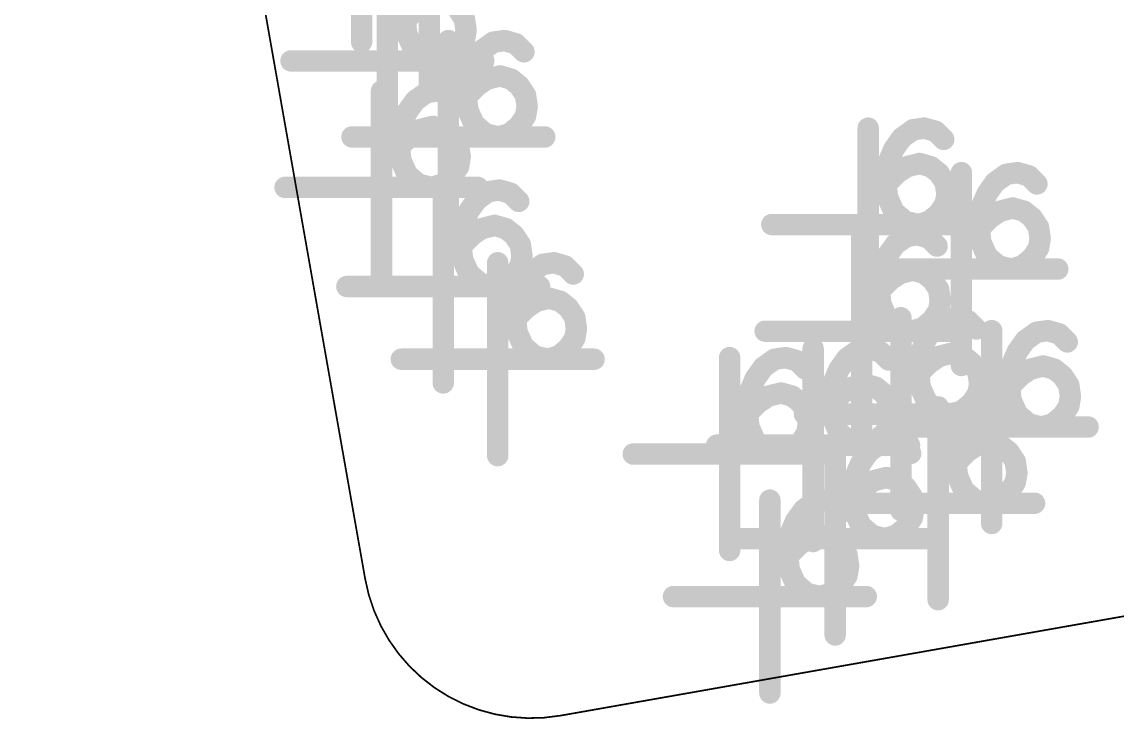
# Model space of a CAD drawing. Header units: millimetres. Extents: x 3885 to 4350, y -149 to 182.
# Drawn here: x 4103.63 to 4110.12, y 74.6 to 78.73 of the extents above; entities that cross this region are included whole.
import ezdxf

# ---------------------------------------------------------------- set-up
doc = ezdxf.new("R2010")
doc.units = ezdxf.units.MM
doc.header["$LTSCALE"] = 23.1
doc.layers.get('0').update_dxf_attribs({"linetype": 'CONTINUOUS'})

# ---------------------------------------------------------------- blocks, each defined once
blk = doc.blocks.new('PAD_R1')
at = {"const_width": 0.5}
blk.add_lwpolyline([(0.25, 0, 1), (-0.25, 0, 1)], format="xyb", close=True, dxfattribs=at)

msp = doc.modelspace()

# ---------------------------------------------------------------- linework, layer by layer
at = {"const_width": 0.0102}
msp.add_lwpolyline([(4122.3303, 91.1619), (4110.8398, 89.1357), (4110.0032, 88.9881), (4109.1485, 88.8375), (4108.3118, 88.6899), (4104.4611, 88.011, 0.414288), (4103.6499, 86.8525), (4105.6643, 75.4288, 0.414203), (4106.8228, 74.6176), (4110.6732, 75.2965), (4111.5102, 75.4441), (4112.3649, 75.595), (4113.2015, 75.7423), (4124.5457, 77.7428, -0.144705)], format="xyb", dxfattribs=at)
for points, const_width in [([(4105.6435, 79.7535), (4105.6435, 78.6105)], 0.127), ([(4106.0456, 79.4583), (4106.0456, 78.3153)], 0.127), ([(4105.7962, 79.0697), (4105.7962, 77.9267)], 0.127), ([(4105.8893, 78.8145), (4105.9791, 78.7247)], 0.0945), ([(4106.2871, 78.8096), (4106.1815, 78.7392)], 0.0687), ([(4105.8425, 78.7013), (4105.9688, 78.7141)], 0.0955), ([(4106.321, 78.7215), (4106.1953, 78.7033)], 0.0675), ([(4106.4492, 78.677), (4106.467, 78.5513)], 0.0672), ([(4106.5422, 78.6704), (4106.5073, 78.5482)], 0.0695), ([(4105.8715, 78.5915), (4105.9876, 78.6431)], 0.0939), ([(4105.9407, 78.4976), (4106.0232, 78.5941)], 0.0879), ([(4106.1581, 78.6188), (4106.1581, 77.4758)], 0.127), ([(4106.2871, 78.5581), (4106.1815, 78.6285)], 0.0687), ([(4106.3208, 78.6399), (4106.1956, 78.661)], 0.058), ([(4106.3545, 78.6372), (4106.4283, 78.5339)], 0.0821), ([(4106.6269, 78.6208), (4106.5371, 78.531)], 0.0675), ([(4106.0381, 78.4461), (4106.0689, 78.5693)], 0.0785), ([(4106.1423, 78.4467), (4106.1074, 78.5688)], 0.0692), ([(4106.2273, 78.4921), (4106.1461, 78.5898)], 0.0743), ([(4106.2826, 78.5653), (4106.3859, 78.4915)], 0.0818), ([(4106.3677, 78.4982), (4105.2247, 78.4982)], 0.127), ([(4106.2378, 78.4868), (4106.3545, 78.4367)], 0.0727), ([(4106.3229, 78.424), (4106.3934, 78.3183)], 0.0687), ([(4106.4094, 78.4614), (4106.4402, 78.3382)], 0.0785), ([(4106.5137, 78.4608), (4106.4789, 78.3387)], 0.0695), ([(4106.5932, 78.4207), (4106.5137, 78.3216)], 0.0609), ([(4105.7614, 78.3199), (4105.7614, 77.1769)], 0.127), ([(4105.9577, 78.3383), (4106.0316, 78.2349)], 0.0821), ([(4106.0525, 78.378), (4106.0702, 78.2523)], 0.0672), ([(4106.1454, 78.3714), (4106.1106, 78.2493)], 0.0695), ([(4106.2057, 78.3513), (4106.3313, 78.332)], 0.0754), ([(4106.2133, 78.4007), (4106.3389, 78.3814)], 0.0754), ([(4106.2513, 78.3636), (4106.3411, 78.2738)], 0.0945), ([(4106.6491, 78.3588), (4106.5434, 78.2883)], 0.0687), ([(4106.2302, 78.3218), (4106.1404, 78.232)], 0.0675), ([(4105.8858, 78.2663), (4105.9892, 78.1926)], 0.0818), ([(4106.2044, 78.2505), (4106.3308, 78.2633)], 0.0955), ([(4106.683, 78.2707), (4106.5573, 78.2525)], 0.0675), ([(4105.8411, 78.1878), (4105.9578, 78.1377)], 0.0727), ([(4106.0127, 78.1624), (4106.0435, 78.0392)], 0.0785), ([(4106.117, 78.1619), (4106.0821, 78.0397)], 0.0695), ([(4106.2334, 78.1407), (4106.3495, 78.1922)], 0.0939), ([(4106.3026, 78.0467), (4106.3852, 78.1432)], 0.0879), ([(4106.6491, 78.1072), (4106.5434, 78.1777)], 0.0687), ([(4106.6828, 78.189), (4106.5575, 78.2102)], 0.058), ([(4108.9382, 78.1578), (4108.9559, 78.0321)], 0.0672), ([(4109.0311, 78.1512), (4108.9963, 78.0291)], 0.0695), ([(4105.8166, 78.1018), (4105.9421, 78.0825)], 0.0754), ([(4105.9262, 78.1251), (4105.9966, 78.0194)], 0.0687), ([(4106.1964, 78.1218), (4106.117, 78.0227)], 0.0609), ([(4106.4, 77.9953), (4106.4308, 78.1185)], 0.0785), ([(4106.5043, 77.9958), (4106.4693, 78.1179)], 0.0692), ([(4106.5892, 78.0413), (4106.5081, 78.139)], 0.0743), ([(4108.6471, 78.0997), (4108.6471, 76.9567)], 0.127), ([(4108.8434, 78.118), (4108.9173, 78.0147)], 0.0821), ([(4109.1159, 78.1016), (4109.0261, 78.0118)], 0.0675), ([(4106.7296, 78.0473), (4105.5866, 78.0473)], 0.127), ([(4105.809, 78.0523), (4105.9345, 78.033)], 0.0754), ([(4105.8545, 78.0647), (4105.9443, 77.9749)], 0.0945), ([(4106.2523, 78.0598), (4106.1467, 77.9894)], 0.0687), ([(4108.7715, 78.0461), (4108.8749, 77.9723)], 0.0818), ([(4105.8077, 77.9515), (4105.934, 77.9643)], 0.0955), ([(4106.2862, 77.9717), (4106.1605, 77.9535)], 0.0675), ([(4108.7268, 77.9676), (4108.8435, 77.9175)], 0.0727), ([(4105.8367, 77.8417), (4105.9528, 77.8933)], 0.0939), ([(4106.286, 77.8901), (4106.1608, 77.9112)], 0.058), ([(4108.8119, 77.9048), (4108.8823, 77.7992)], 0.0687), ([(4108.8984, 77.9422), (4108.9292, 77.819)], 0.0785), ([(4109.0027, 77.9416), (4108.9678, 77.8195)], 0.0695), ([(4109.0821, 77.9015), (4109.0027, 77.8025)], 0.0609), ([(4109.4909, 77.8939), (4109.5086, 77.7682)], 0.0672), ([(4105.9059, 77.7478), (4105.9884, 77.8442)], 0.0879), ([(4106.0033, 77.6963), (4106.0341, 77.8195)], 0.0785), ([(4106.1925, 77.7423), (4106.1113, 77.84)], 0.0743), ([(4106.2523, 77.8083), (4106.1467, 77.8787)], 0.0687), ([(4108.6947, 77.8321), (4108.8202, 77.8128)], 0.0754), ([(4108.7023, 77.8815), (4108.8278, 77.8622)], 0.0754), ([(4108.7402, 77.8445), (4108.83, 77.7547)], 0.0945), ([(4109.138, 77.8396), (4109.0324, 77.7692)], 0.0687), ([(4109.1998, 77.8358), (4109.1998, 76.6928)], 0.127), ([(4109.3961, 77.8541), (4109.47, 77.7508)], 0.0821), ([(4109.5838, 77.8873), (4109.549, 77.7652)], 0.0695), ([(4109.6686, 77.8377), (4109.5788, 77.7479)], 0.0675), ([(4106.3329, 77.7484), (4105.1899, 77.7484)], 0.127), ([(4106.1075, 77.6969), (4106.0726, 77.8189)], 0.0692), ([(4106.1274, 77.7326), (4106.1274, 76.5896)], 0.127), ([(4106.4185, 77.7908), (4106.4362, 77.6651)], 0.0672), ([(4106.5114, 77.7842), (4106.4766, 77.662)], 0.0695), ([(4109.3242, 77.7822), (4109.4276, 77.7084)], 0.0818), ([(4106.3238, 77.751), (4106.3976, 77.6477)], 0.0821), ([(4106.5962, 77.7346), (4106.5064, 77.6448)], 0.0675), ([(4108.6934, 77.7313), (4108.8197, 77.7441)], 0.0955), ([(4109.1719, 77.7515), (4109.0462, 77.7333)], 0.0675), ([(4109.2795, 77.7037), (4109.3962, 77.6536)], 0.0727), ([(4106.2518, 77.6791), (4106.3552, 77.6053)], 0.0818), ([(4108.7224, 77.6215), (4108.8385, 77.673)], 0.0939), ([(4108.7916, 77.5275), (4108.8741, 77.624)], 0.0879), ([(4109.138, 77.5881), (4109.0324, 77.6585)], 0.0687), ([(4109.1717, 77.6699), (4109.0465, 77.691)], 0.058), ([(4109.3646, 77.6409), (4109.435, 77.5353)], 0.0687), ([(4109.4511, 77.6783), (4109.4819, 77.5551)], 0.0785), ([(4109.5554, 77.6777), (4109.5205, 77.5556)], 0.0695), ([(4109.6348, 77.6376), (4109.5554, 77.5386)], 0.0609), ([(4106.2071, 77.6006), (4106.3238, 77.5505)], 0.0727), ([(4106.3787, 77.5752), (4106.4095, 77.452)], 0.0785), ([(4106.483, 77.5746), (4106.4482, 77.4525)], 0.0695), ([(4108.889, 77.4761), (4108.9198, 77.5993)], 0.0785), ([(4108.9932, 77.4766), (4108.9583, 77.5987)], 0.0692), ([(4109.0782, 77.5221), (4108.997, 77.6198)], 0.0743), ([(4109.2474, 77.5682), (4109.3729, 77.5489)], 0.0754), ([(4109.255, 77.6176), (4109.3805, 77.5983)], 0.0754), ([(4109.2929, 77.5805), (4109.3827, 77.4907)], 0.0945), ([(4109.6907, 77.5757), (4109.5851, 77.5053)], 0.0687), ([(4106.1826, 77.5145), (4106.3081, 77.4952)], 0.0754), ([(4106.2922, 77.5378), (4106.3626, 77.4321)], 0.0687), ([(4106.5625, 77.5345), (4106.483, 77.4354)], 0.0609), ([(4109.2186, 77.5282), (4108.0756, 77.5282)], 0.127), ([(4108.8988, 77.5256), (4108.9165, 77.3999)], 0.0672), ([(4108.9918, 77.519), (4108.9569, 77.3969)], 0.0695), ([(4106.175, 77.4651), (4106.3005, 77.4458)], 0.0754), ([(4106.2205, 77.4774), (4106.3103, 77.3876)], 0.0945), ([(4106.6184, 77.4726), (4106.5127, 77.4021)], 0.0687), ([(4108.6077, 77.4675), (4108.6077, 76.3245)], 0.127), ([(4108.8041, 77.4858), (4108.8779, 77.3825)], 0.0821), ([(4109.0765, 77.4694), (4108.9867, 77.3796)], 0.0675), ([(4109.2461, 77.4674), (4109.3724, 77.4802)], 0.0955), ([(4109.7246, 77.4876), (4109.5989, 77.4694)], 0.0675), ([(4106.1737, 77.3643), (4106.3, 77.3771)], 0.0955), ([(4106.6523, 77.3845), (4106.5266, 77.3663)], 0.0675), ([(4108.7322, 77.4139), (4108.8355, 77.3401)], 0.0818), ([(4109.2751, 77.3576), (4109.3912, 77.4091)], 0.0939), ([(4109.3443, 77.2636), (4109.4268, 77.3601)], 0.0879), ([(4109.6907, 77.3242), (4109.5851, 77.3946)], 0.0687), ([(4109.7244, 77.4059), (4109.5992, 77.4271)], 0.058), ([(4106.2027, 77.2545), (4106.3188, 77.306)], 0.0939), ([(4106.4502, 77.3016), (4106.4502, 76.1586)], 0.127), ([(4106.652, 77.3028), (4106.5268, 77.324)], 0.058), ([(4106.6466, 77.32), (4106.7204, 77.2167)], 0.0821), ([(4106.7413, 77.3598), (4106.7591, 77.234)], 0.0672), ([(4106.8343, 77.3531), (4106.7994, 77.231)], 0.0695), ([(4108.6874, 77.3354), (4108.8041, 77.2853)], 0.0727), ([(4108.859, 77.31), (4108.8898, 77.1868)], 0.0785), ([(4108.9633, 77.3094), (4108.9285, 77.1873)], 0.0695), ([(4109.4417, 77.2122), (4109.4725, 77.3354)], 0.0785), ([(4109.5459, 77.2127), (4109.511, 77.3348)], 0.0692), ([(4109.6309, 77.2582), (4109.5497, 77.3559)], 0.0743), ([(4106.2719, 77.1605), (4106.3545, 77.257)], 0.0879), ([(4106.5585, 77.1551), (4106.4773, 77.2528)], 0.0743), ([(4106.6184, 77.221), (4106.5127, 77.2915)], 0.0687), ([(4106.5747, 77.248), (4106.678, 77.1743)], 0.0818), ([(4106.919, 77.3036), (4106.8292, 77.2138)], 0.0675), ([(4109.7713, 77.2643), (4108.6283, 77.2643)], 0.127), ([(4108.6629, 77.2493), (4108.7884, 77.23)], 0.0754), ([(4108.7725, 77.2726), (4108.8429, 77.167)], 0.0687), ([(4109.0428, 77.2693), (4108.9633, 77.1703)], 0.0609), ([(4106.6989, 77.1611), (4105.5559, 77.1611)], 0.127), ([(4106.3693, 77.1091), (4106.4001, 77.2323)], 0.0785), ([(4106.4735, 77.1096), (4106.4386, 77.2317)], 0.0692), ([(4108.6553, 77.1999), (4108.7808, 77.1806)], 0.0754), ([(4108.7008, 77.2122), (4108.7906, 77.1224)], 0.0945), ([(4109.0987, 77.2074), (4108.993, 77.137)], 0.0687), ([(4106.5299, 77.1696), (4106.6466, 77.1194)], 0.0727), ([(4106.7015, 77.1441), (4106.7323, 77.0209)], 0.0785), ([(4106.8058, 77.1436), (4106.771, 77.0214)], 0.0695), ([(4108.654, 77.0991), (4108.7803, 77.1119)], 0.0955), ([(4109.1326, 77.1193), (4109.0069, 77.1011)], 0.0675), ([(4106.5054, 77.0835), (4106.631, 77.0642)], 0.0754), ([(4106.5434, 77.0464), (4106.6332, 76.9566)], 0.0945), ([(4106.615, 77.1068), (4106.6855, 77.0011)], 0.0687), ([(4106.8853, 77.1035), (4106.8058, 77.0044)], 0.0609), ([(4108.683, 76.9893), (4108.7991, 77.0408)], 0.0939), ([(4109.1323, 77.0376), (4109.0071, 77.0588)], 0.058), ([(4106.4978, 77.034), (4106.6234, 77.0148)], 0.0754), ([(4106.9412, 77.0415), (4106.8355, 76.9711)], 0.0687), ([(4108.7522, 76.8953), (4108.8348, 76.9918)], 0.0879), ([(4108.8409, 76.976), (4108.8409, 75.833)], 0.127), ([(4109.0388, 76.8899), (4108.9576, 76.9876)], 0.0743), ([(4109.0987, 76.9559), (4108.993, 77.0263)], 0.0687), ([(4109.0372, 76.9943), (4109.1111, 76.891)], 0.0821), ([(4109.132, 77.0341), (4109.1497, 76.9084)], 0.0672), ([(4109.2249, 77.0275), (4109.1901, 76.9054)], 0.0695), ([(4106.4965, 76.9332), (4106.6229, 76.9461)], 0.0955), ([(4106.9751, 76.9534), (4106.8494, 76.9353)], 0.0675), ([(4109.1792, 76.896), (4108.0362, 76.896)], 0.127), ([(4108.8496, 76.8439), (4108.8804, 76.9671)], 0.0785), ([(4108.9538, 76.8444), (4108.9189, 76.9665)], 0.0692), ([(4108.9653, 76.9224), (4109.0687, 76.8486)], 0.0818), ([(4109.3097, 76.9779), (4109.2199, 76.8881)], 0.0675), ([(4109.3793, 76.8995), (4109.3793, 75.7565)], 0.127), ([(4109.5757, 76.9179), (4109.6496, 76.8146)], 0.0821), ([(4109.6704, 76.9577), (4109.6882, 76.8319)], 0.0672), ([(4109.7634, 76.951), (4109.7286, 76.8289)], 0.0695), ([(4106.5255, 76.8235), (4106.6416, 76.875)], 0.0939), ([(4106.9412, 76.79), (4106.8355, 76.8604)], 0.0687), ([(4106.9749, 76.8718), (4106.8496, 76.8929)], 0.058), ([(4108.6118, 76.8505), (4108.6295, 76.7247)], 0.0672), ([(4109.5038, 76.846), (4109.6072, 76.7722)], 0.0818), ([(4109.8482, 76.9015), (4109.7584, 76.8117)], 0.0675), ([(4106.5947, 76.7295), (4106.6773, 76.826)], 0.0879), ([(4106.6921, 76.678), (4106.7229, 76.8012)], 0.0785), ([(4106.7964, 76.6786), (4106.7614, 76.8007)], 0.0692), ([(4106.8813, 76.724), (4106.8002, 76.8217)], 0.0743), ([(4108.1165, 76.7977), (4108.1342, 76.6719)], 0.0672), ([(4108.2094, 76.791), (4108.1746, 76.6689)], 0.0695), ([(4108.3207, 76.7923), (4108.3207, 75.6493)], 0.127), ([(4108.517, 76.8107), (4108.5909, 76.7074)], 0.0821), ([(4108.7047, 76.8439), (4108.6699, 76.7217)], 0.0695), ([(4108.7895, 76.7943), (4108.6997, 76.7045)], 0.0675), ([(4108.9206, 76.8439), (4109.0373, 76.7938)], 0.0727), ([(4109.0922, 76.8185), (4109.123, 76.6953)], 0.0785), ([(4109.1965, 76.818), (4109.1616, 76.6958)], 0.0695), ([(4107.0217, 76.7301), (4105.8787, 76.7301)], 0.127), ([(4107.8254, 76.7395), (4107.8254, 75.5965)], 0.127), ([(4108.0217, 76.7579), (4108.0956, 76.6546)], 0.0821), ([(4108.2942, 76.7415), (4108.2044, 76.6517)], 0.0675), ([(4108.4451, 76.7388), (4108.5485, 76.665)], 0.0818), ([(4108.8961, 76.7578), (4109.0216, 76.7385)], 0.0754), ([(4108.934, 76.7208), (4109.0238, 76.631)], 0.0945), ([(4109.0057, 76.7811), (4109.0761, 76.6755)], 0.0687), ([(4109.2759, 76.7778), (4109.1965, 76.6788)], 0.0609), ([(4109.459, 76.7675), (4109.5757, 76.7173)], 0.0727), ([(4109.6306, 76.742), (4109.6614, 76.6188)], 0.0785), ([(4109.735, 76.7415), (4109.7001, 76.6194)], 0.0695), ([(4107.9498, 76.6859), (4108.0532, 76.6122)], 0.0818), ([(4108.4004, 76.6603), (4108.5171, 76.6101)], 0.0727), ([(4108.8885, 76.7084), (4109.014, 76.6891)], 0.0754), ([(4109.3318, 76.7159), (4109.2262, 76.6455)], 0.0687), ([(4109.4345, 76.6814), (4109.5601, 76.6621)], 0.0754), ([(4109.4725, 76.6443), (4109.5623, 76.5545)], 0.0945), ([(4109.5441, 76.7047), (4109.6146, 76.599)], 0.0687), ([(4109.8144, 76.7014), (4109.735, 76.6023)], 0.0609), ([(4107.9051, 76.6075), (4108.0218, 76.5573)], 0.0727), ([(4108.4855, 76.5975), (4108.5559, 76.4918)], 0.0687), ([(4108.572, 76.6348), (4108.6028, 76.5116)], 0.0785), ([(4108.6763, 76.6343), (4108.6415, 76.5122)], 0.0695), ([(4108.7557, 76.5942), (4108.6763, 76.4951)], 0.0609), ([(4108.8872, 76.6076), (4109.0135, 76.6204)], 0.0955), ([(4109.3657, 76.6278), (4109.24, 76.6096)], 0.0675), ([(4109.4269, 76.632), (4109.5525, 76.6127)], 0.0754), ([(4109.8703, 76.6395), (4109.7647, 76.569)], 0.0687), ([(4107.8806, 76.5214), (4108.0061, 76.5021)], 0.0754), ([(4107.9902, 76.5447), (4108.0606, 76.439)], 0.0687), ([(4108.0767, 76.582), (4108.1075, 76.4588)], 0.0785), ([(4108.181, 76.5815), (4108.1462, 76.4593)], 0.0695), ([(4108.2604, 76.5414), (4108.181, 76.4423)], 0.0609), ([(4108.3683, 76.5248), (4108.4938, 76.5055)], 0.0754), ([(4108.3759, 76.5742), (4108.5014, 76.5549)], 0.0754), ([(4108.4138, 76.5371), (4108.5036, 76.4473)], 0.0945), ([(4108.8117, 76.5323), (4108.706, 76.4618)], 0.0687), ([(4108.9162, 76.4978), (4109.0323, 76.5493)], 0.0939), ([(4109.3318, 76.4644), (4109.2262, 76.5348)], 0.0687), ([(4109.3655, 76.5462), (4109.2403, 76.5673)], 0.058), ([(4109.4256, 76.5311), (4109.552, 76.544)], 0.0955), ([(4109.9042, 76.5513), (4109.7785, 76.5332)], 0.0675), ([(4107.873, 76.4719), (4107.9985, 76.4527)], 0.0754), ([(4107.9185, 76.4843), (4108.0083, 76.3945)], 0.0945), ([(4108.3164, 76.4794), (4108.2107, 76.409)], 0.0687), ([(4108.9854, 76.4038), (4109.0679, 76.5003)], 0.0879), ([(4109.0618, 76.4476), (4109.0618, 75.3046)], 0.127), ([(4109.0828, 76.3524), (4109.1136, 76.4756)], 0.0785), ([(4109.187, 76.3529), (4109.1521, 76.475)], 0.0692), ([(4109.272, 76.3984), (4109.1908, 76.4961)], 0.0743), ([(4109.2582, 76.466), (4109.3321, 76.3627)], 0.0821), ([(4109.3529, 76.5058), (4109.3707, 76.3801)], 0.0672), ([(4109.4459, 76.4992), (4109.4111, 76.377)], 0.0695), ([(4109.4546, 76.4214), (4109.5707, 76.4729)], 0.0939), ([(4109.904, 76.4697), (4109.7788, 76.4909)], 0.058), ([(4107.8717, 76.3711), (4107.998, 76.384)], 0.0955), ([(4109.4124, 76.4045), (4108.2694, 76.4045)], 0.127), ([(4108.367, 76.4239), (4108.4933, 76.4368)], 0.0955), ([(4108.8455, 76.4441), (4108.7198, 76.426)], 0.0675), ([(4109.1863, 76.3941), (4109.2897, 76.3203)], 0.0818), ([(4109.5307, 76.4496), (4109.4409, 76.3598)], 0.0675), ([(4109.5239, 76.3274), (4109.6064, 76.4239)], 0.0879), ([(4109.6212, 76.2759), (4109.652, 76.3991)], 0.0785), ([(4109.7255, 76.2765), (4109.6905, 76.3986)], 0.0692), ([(4109.8105, 76.322), (4109.7293, 76.4196)], 0.0743), ([(4109.8703, 76.3879), (4109.7647, 76.4583)], 0.0687), ([(4108.3502, 76.3913), (4108.2245, 76.3732)], 0.0675), ([(4108.396, 76.3142), (4108.5121, 76.3657)], 0.0939), ([(4108.8117, 76.2807), (4108.706, 76.3512)], 0.0687), ([(4108.8453, 76.3625), (4108.7201, 76.3837)], 0.058), ([(4109.9508, 76.328), (4108.8078, 76.328)], 0.127), ([(4107.9007, 76.2614), (4108.0168, 76.3129)], 0.0939), ([(4107.9699, 76.1674), (4108.0525, 76.2639)], 0.0879), ([(4108.3164, 76.2279), (4108.2107, 76.2983)], 0.0687), ([(4108.35, 76.3097), (4108.2248, 76.3308)], 0.058), ([(4108.4512, 76.2383), (4108.4512, 75.0953)], 0.127), ([(4108.4652, 76.2202), (4108.5478, 76.3167)], 0.0879), ([(4108.5626, 76.1687), (4108.5934, 76.2919)], 0.0785), ([(4108.6668, 76.1693), (4108.6319, 76.2914)], 0.0692), ([(4108.7518, 76.2148), (4108.6706, 76.3125)], 0.0743), ([(4108.7423, 76.2965), (4108.7601, 76.1708)], 0.0672), ([(4108.8353, 76.2899), (4108.8005, 76.1678)], 0.0695), ([(4109.1415, 76.3156), (4109.2582, 76.2655)], 0.0727), ([(4109.3131, 76.2902), (4109.3439, 76.167)], 0.0785), ([(4109.4175, 76.2896), (4109.3826, 76.1675)], 0.0695), ([(4108.8922, 76.2208), (4107.7492, 76.2208)], 0.127), ([(4108.0673, 76.1159), (4108.0981, 76.2391)], 0.0785), ([(4108.1715, 76.1165), (4108.1366, 76.2386)], 0.0692), ([(4108.2565, 76.1619), (4108.1753, 76.2596)], 0.0743), ([(4108.6476, 76.2567), (4108.7214, 76.1534)], 0.0821), ([(4108.9201, 76.2403), (4108.8302, 76.1505)], 0.0675), ([(4109.117, 76.2295), (4109.2426, 76.2102)], 0.0754), ([(4109.155, 76.1924), (4109.2448, 76.1026)], 0.0945), ([(4109.2266, 76.2528), (4109.2971, 76.1472)], 0.0687), ([(4109.4969, 76.2495), (4109.4175, 76.1505)], 0.0609), ([(4108.3969, 76.168), (4107.2539, 76.168)], 0.127), ([(4108.5757, 76.1848), (4108.6791, 76.111)], 0.0818), ([(4109.1094, 76.1801), (4109.235, 76.1608)], 0.0754), ([(4109.5528, 76.1876), (4109.4472, 76.1171)], 0.0687), ([(4108.5309, 76.1063), (4108.6476, 76.0562)], 0.0727), ([(4108.7025, 76.0809), (4108.7333, 75.9577)], 0.0785), ([(4108.8068, 76.0803), (4108.772, 75.9582)], 0.0695), ([(4109.1081, 76.0793), (4109.2345, 76.0921)], 0.0955), ([(4109.5867, 76.0995), (4109.461, 76.0813)], 0.0675), ([(4108.5064, 76.0202), (4108.632, 76.0009)], 0.0754), ([(4108.616, 76.0435), (4108.6865, 75.9379)], 0.0687), ([(4108.8863, 76.0402), (4108.8068, 75.9412)], 0.0609), ([(4109.1371, 75.9695), (4109.2532, 76.021)], 0.0939), ([(4109.5528, 75.936), (4109.4472, 76.0065)], 0.0687), ([(4109.5865, 76.0178), (4109.4613, 76.039)], 0.058), ([(4108.3552, 75.9529), (4108.373, 75.8271)], 0.0672), ([(4108.4482, 75.9462), (4108.4134, 75.8241)], 0.0695), ([(4108.4988, 75.9708), (4108.6244, 75.9515)], 0.0754), ([(4108.5444, 75.9831), (4108.6342, 75.8933)], 0.0945), ([(4108.9422, 75.9783), (4108.8365, 75.9078)], 0.0687), ([(4109.2064, 75.8755), (4109.2889, 75.972)], 0.0879), ([(4109.3037, 75.8241), (4109.3345, 75.9473)], 0.0785), ([(4109.408, 75.8246), (4109.373, 75.9467)], 0.0692), ([(4109.493, 75.8701), (4109.4118, 75.9678)], 0.0743), ([(4108.0641, 75.8947), (4108.0641, 74.7517)], 0.127), ([(4108.2605, 75.9131), (4108.3344, 75.8097)], 0.0821), ([(4108.533, 75.8967), (4108.4432, 75.8069)], 0.0675), ([(4109.6333, 75.8761), (4108.4903, 75.8761)], 0.127), ([(4108.4975, 75.87), (4108.6239, 75.8828)], 0.0955), ([(4108.9761, 75.8902), (4108.8504, 75.872)], 0.0675), ([(4108.1886, 75.8411), (4108.292, 75.7674)], 0.0818), ([(4108.5265, 75.7602), (4108.6426, 75.8117)], 0.0939), ([(4108.9759, 75.8085), (4108.8506, 75.8297)], 0.058), ([(4108.1438, 75.7627), (4108.2605, 75.7125)], 0.0727), ([(4108.5957, 75.6662), (4108.6783, 75.7627)], 0.0879), ([(4108.8823, 75.6608), (4108.8012, 75.7585)], 0.0743), ([(4108.9422, 75.7267), (4108.8365, 75.7972)], 0.0687), ([(4109.0227, 75.6668), (4107.8797, 75.6668)], 0.127), ([(4108.2289, 75.6999), (4108.2994, 75.5942)], 0.0687), ([(4108.3154, 75.7372), (4108.3462, 75.614)], 0.0785), ([(4108.4197, 75.7367), (4108.3849, 75.6145)], 0.0695), ([(4108.4992, 75.6966), (4108.4197, 75.5975)], 0.0609), ([(4108.6931, 75.6148), (4108.7239, 75.738)], 0.0785), ([(4108.7974, 75.6153), (4108.7624, 75.7374)], 0.0692), ([(4108.1117, 75.6271), (4108.2373, 75.6078)], 0.0754), ([(4108.1193, 75.6766), (4108.2449, 75.6573)], 0.0754), ([(4108.1573, 75.6395), (4108.2471, 75.5497)], 0.0945), ([(4108.5551, 75.6346), (4108.4494, 75.5642)], 0.0687), ([(4108.1104, 75.5263), (4108.2368, 75.5391)], 0.0955), ([(4108.589, 75.5465), (4108.4633, 75.5283)], 0.0675), ([(4108.1394, 75.4165), (4108.2555, 75.4681)], 0.0939), ([(4108.2086, 75.3226), (4108.2912, 75.4191)], 0.0879), ([(4108.5551, 75.3831), (4108.4494, 75.4535)], 0.0687), ([(4108.5888, 75.4649), (4108.4635, 75.486)], 0.058), ([(4108.306, 75.2711), (4108.3368, 75.3943)], 0.0785), ([(4108.4103, 75.2717), (4108.3753, 75.3938)], 0.0692), ([(4108.4952, 75.3171), (4108.4141, 75.4148)], 0.0743), ([(4108.6356, 75.3232), (4107.4926, 75.3232)], 0.127)]:
    msp.add_lwpolyline(points, dxfattribs=dict(const_width=const_width))

# ---------------------------------------------------------------- block references
at = {"xscale": 0.127, "yscale": 0.127}
for p in [(4105.9008, 78.7552), (4105.9008, 78.7362), (4106.2534, 78.7458), (4105.9105, 78.6602), (4106.263, 78.679), (4105.6435, 78.6105), (4105.9486, 78.5744), (4106.1581, 78.6188), (4106.2534, 78.6219), (4106.4248, 78.6094), (4106.4914, 78.6188), (4106.5582, 78.5998), (4106.0154, 78.5172), (4106.1581, 78.5172), (4106.2153, 78.5647), (4106.358, 78.5617), (4106.6059, 78.552), (4105.2247, 78.4982), (4106.0916, 78.4982), (4106.3105, 78.4951), (4106.3677, 78.4982), (4106.2818, 78.4283), (4106.3867, 78.3902), (4106.4629, 78.4093), (4106.5297, 78.3902), (4105.7614, 78.3199), (4106.0456, 78.3153), (4106.0946, 78.3199), (4106.3296, 78.3521), (4106.5772, 78.3521), (4105.9613, 78.2627), (4106.0281, 78.3105), (4106.1614, 78.3008), (4106.2092, 78.2531), (4106.2628, 78.3044), (4106.2628, 78.2853), (4106.6153, 78.295), (4105.9138, 78.1962), (4106.2724, 78.2094), (4106.625, 78.2282), (4105.8851, 78.1294), (4106.3105, 78.1235), (4106.6153, 78.171), (4105.99, 78.0913), (4106.0662, 78.1103), (4106.133, 78.0913), (4106.3773, 78.0664), (4106.5201, 78.0664), (4106.5772, 78.1139), (4108.6471, 78.0997), (4108.9138, 78.0903), (4108.9803, 78.0997), (4109.0471, 78.0806), (4105.5866, 78.0473), (4105.866, 78.0054), (4105.9328, 78.0532), (4106.1805, 78.0532), (4106.2186, 77.996), (4106.4535, 78.0473), (4106.7296, 78.0473), (4108.847, 78.0425), (4109.0949, 78.0329), (4105.7962, 77.9267), (4105.866, 77.9864), (4106.2282, 77.9292), (4108.7995, 77.976), (4105.8757, 77.9104), (4106.2186, 77.8721), (4108.7708, 77.9092), (4108.8757, 77.8711), (4108.9519, 77.8901), (4109.0187, 77.8711), (4105.9138, 77.8246), (4106.1805, 77.8149), (4108.8185, 77.833), (4109.0662, 77.833), (4109.1998, 77.8358), (4109.4665, 77.8264), (4109.533, 77.8358), (4109.5998, 77.8167), (4105.1899, 77.7484), (4105.9806, 77.7674), (4106.0568, 77.7484), (4106.1233, 77.7674), (4106.1274, 77.7326), (4106.3329, 77.7484), (4106.4606, 77.7326), (4108.7517, 77.7852), (4108.7517, 77.7662), (4109.1043, 77.7758), (4109.3997, 77.7786), (4109.6476, 77.7689), (4106.3273, 77.6755), (4106.3941, 77.7232), (4106.5274, 77.7136), (4106.5752, 77.6658), (4108.7614, 77.6902), (4109.1139, 77.709), (4109.3522, 77.7121), (4106.2798, 77.6089), (4108.7995, 77.6044), (4109.1043, 77.6519), (4109.3235, 77.6453), (4109.4284, 77.6072), (4109.5046, 77.6262), (4109.5714, 77.6072), (4106.2511, 77.5421), (4108.8663, 77.5472), (4109.009, 77.5472), (4109.0662, 77.5947), (4109.3712, 77.5691), (4109.6189, 77.5691), (4106.1581, 77.4758), (4106.356, 77.504), (4106.4322, 77.5231), (4106.499, 77.504), (4108.0756, 77.5282), (4108.9425, 77.5282), (4109.2186, 77.5282), (4109.3044, 77.5213), (4109.3044, 77.5022), (4109.657, 77.5119), (4106.232, 77.4182), (4106.2988, 77.4659), (4106.5465, 77.4659), (4106.5846, 77.4088), (4108.6077, 77.4675), (4108.8076, 77.4103), (4108.8744, 77.4581), (4108.9409, 77.4675), (4109.0077, 77.4484), (4109.3141, 77.4263), (4109.6666, 77.4451), (4106.232, 77.3991), (4106.5942, 77.342), (4108.7601, 77.3438), (4109.0555, 77.4006), (4109.3522, 77.3405), (4109.657, 77.3879), (4106.2417, 77.3232), (4106.4502, 77.3016), (4106.5846, 77.2848), (4106.7169, 77.2922), (4106.7835, 77.3016), (4106.8503, 77.2825), (4108.7314, 77.277), (4109.419, 77.2833), (4109.5617, 77.2833), (4109.6189, 77.3308), (4106.2798, 77.2373), (4106.5465, 77.2277), (4106.6501, 77.2444), (4106.898, 77.2348), (4108.6283, 77.2643), (4108.8363, 77.2389), (4108.9125, 77.2579), (4108.9793, 77.2389), (4109.4952, 77.2643), (4109.7713, 77.2643), (4105.5559, 77.1611), (4105.7614, 77.1769), (4106.3466, 77.1802), (4106.4228, 77.1611), (4106.4893, 77.1802), (4106.6026, 77.1779), (4106.6989, 77.1611), (4108.7123, 77.153), (4108.7791, 77.2008), (4109.0268, 77.2008), (4106.5739, 77.1111), (4106.755, 77.092), (4108.7123, 77.1339), (4109.0649, 77.1436), (4106.6217, 77.0349), (4106.6788, 77.073), (4106.8218, 77.073), (4106.8693, 77.0349), (4108.722, 77.058), (4109.0649, 77.0196), (4109.0745, 77.0768), (4106.5549, 76.9871), (4106.5549, 76.9681), (4106.9074, 76.9777), (4108.6471, 76.9567), (4108.7601, 76.9722), (4108.8409, 76.976), (4109.0268, 76.9625), (4109.1076, 76.9666), (4109.1741, 76.976), (4109.2409, 76.9569), (4106.5645, 76.8921), (4106.9171, 76.9109), (4108.0362, 76.896), (4108.8269, 76.915), (4108.9031, 76.896), (4108.9696, 76.915), (4109.0408, 76.9188), (4109.1792, 76.896), (4109.2887, 76.9092), (4109.3793, 76.8995), (4109.646, 76.8901), (4109.7126, 76.8995), (4106.9074, 76.8538), (4108.9933, 76.8523), (4109.5792, 76.8424), (4109.7794, 76.8805), (4109.8271, 76.8327), (4106.6026, 76.8063), (4106.8693, 76.7966), (4108.3207, 76.7923), (4108.5874, 76.7829), (4108.6539, 76.7923), (4108.7207, 76.7733), (4108.9646, 76.7855), (4109.1457, 76.7664), (4109.5317, 76.7758), (4105.8787, 76.7301), (4106.6694, 76.7491), (4106.7456, 76.7301), (4106.8122, 76.7491), (4107.0217, 76.7301), (4107.8254, 76.7395), (4108.0921, 76.7301), (4108.1586, 76.7395), (4108.2254, 76.7204), (4108.5206, 76.7352), (4108.7685, 76.7255), (4109.0123, 76.7093), (4109.0695, 76.7474), (4109.1998, 76.6928), (4109.2125, 76.7474), (4109.26, 76.7093), (4109.503, 76.709), (4108.0253, 76.6823), (4108.2732, 76.6727), (4108.4731, 76.6686), (4108.9455, 76.6615), (4108.9455, 76.6425), (4109.2981, 76.6521), (4109.5508, 76.6328), (4109.6079, 76.6709), (4109.6841, 76.69), (4109.7509, 76.6709), (4109.7984, 76.6328), (4106.1274, 76.5896), (4107.9778, 76.6158), (4108.4444, 76.6018), (4108.5493, 76.5637), (4108.6255, 76.5828), (4108.6923, 76.5637), (4108.9552, 76.5665), (4109.3077, 76.5853), (4109.484, 76.5851), (4109.484, 76.566), (4109.8365, 76.5757), (4107.9491, 76.549), (4108.054, 76.5109), (4108.1302, 76.5299), (4108.197, 76.5109), (4108.4921, 76.5256), (4108.7398, 76.5256), (4109.2981, 76.5282), (4109.8462, 76.5089), (4107.9968, 76.4728), (4108.2445, 76.4728), (4108.4253, 76.4779), (4108.4253, 76.4588), (4108.7779, 76.4685), (4108.9933, 76.4807), (4109.0618, 76.4476), (4109.26, 76.471), (4109.3285, 76.4382), (4109.3951, 76.4476), (4109.4936, 76.4901), (4109.8365, 76.4517), (4107.93, 76.425), (4107.93, 76.406), (4108.2694, 76.4045), (4108.2826, 76.4156), (4108.435, 76.3829), (4108.7875, 76.4017), (4109.0601, 76.4235), (4109.1363, 76.4045), (4109.2028, 76.4235), (4109.2617, 76.3905), (4109.4124, 76.4045), (4109.4619, 76.4286), (4109.5096, 76.3808), (4109.5317, 76.4042), (4109.7984, 76.3946), (4107.9397, 76.33), (4108.2922, 76.3488), (4108.6077, 76.3245), (4108.7779, 76.3445), (4108.8078, 76.328), (4109.2142, 76.3239), (4109.5985, 76.3471), (4109.6747, 76.328), (4109.7413, 76.3471), (4109.9508, 76.328), (4107.9778, 76.2442), (4108.2826, 76.2917), (4108.4512, 76.2383), (4108.4731, 76.297), (4108.5399, 76.2399), (4108.6826, 76.2399), (4108.7398, 76.2874), (4108.7845, 76.2383), (4109.1855, 76.2571), (4109.3666, 76.2381), (4107.7492, 76.2208), (4108.0446, 76.187), (4108.1873, 76.187), (4108.2445, 76.2345), (4108.6161, 76.2208), (4108.6511, 76.1812), (4108.7179, 76.2289), (4108.8513, 76.2193), (4108.8922, 76.2208), (4108.899, 76.1715), (4109.2333, 76.1809), (4109.2904, 76.219), (4109.4334, 76.219), (4109.4809, 76.1809), (4106.4502, 76.1586), (4107.2539, 76.168), (4108.1208, 76.168), (4108.3969, 76.168), (4108.6036, 76.1146), (4109.1665, 76.1332), (4109.1665, 76.1141), (4109.519, 76.1238), (4108.5749, 76.0478), (4109.5287, 76.057), (4108.6798, 76.0097), (4108.756, 76.0288), (4108.8228, 76.0097), (4109.1761, 76.0382), (4109.519, 75.9998), (4108.5559, 75.9239), (4108.6227, 75.9716), (4108.8703, 75.9716), (4108.9084, 75.9145), (4109.2142, 75.9523), (4109.4809, 75.9427), (4108.0641, 75.8947), (4108.3308, 75.8853), (4108.3974, 75.8947), (4108.4642, 75.8756), (4108.4903, 75.8761), (4108.5559, 75.9048), (4108.9181, 75.8477), (4109.281, 75.8952), (4109.3572, 75.8761), (4109.4238, 75.8952), (4109.6333, 75.8761), (4108.264, 75.8375), (4108.5119, 75.8279), (4108.5655, 75.8289), (4108.8409, 75.833), (4108.9084, 75.7905), (4108.2165, 75.771), (4108.6036, 75.743), (4108.8703, 75.7334), (4109.3793, 75.7565), (4107.8797, 75.6668), (4108.1878, 75.7042), (4108.2927, 75.6661), (4108.3689, 75.6851), (4108.4357, 75.6661), (4108.6704, 75.6859), (4108.7466, 75.6668), (4108.8132, 75.6859), (4109.0227, 75.6668), (4107.8254, 75.5965), (4108.2356, 75.628), (4108.3207, 75.6493), (4108.4832, 75.628), (4108.1688, 75.5802), (4108.1688, 75.5612), (4108.5213, 75.5708), (4108.1784, 75.4852), (4108.531, 75.504), (4108.2165, 75.3994), (4108.5213, 75.4469), (4108.2833, 75.3422), (4108.4261, 75.3422), (4108.4832, 75.3897), (4107.4926, 75.3232), (4108.3595, 75.3232), (4108.6356, 75.3232), (4109.0618, 75.3046), (4108.4512, 75.0953), (4108.0641, 74.7517)]:
    msp.add_blockref('PAD_R1', p, dxfattribs=at)

doc.saveas('drawing.dxf')
